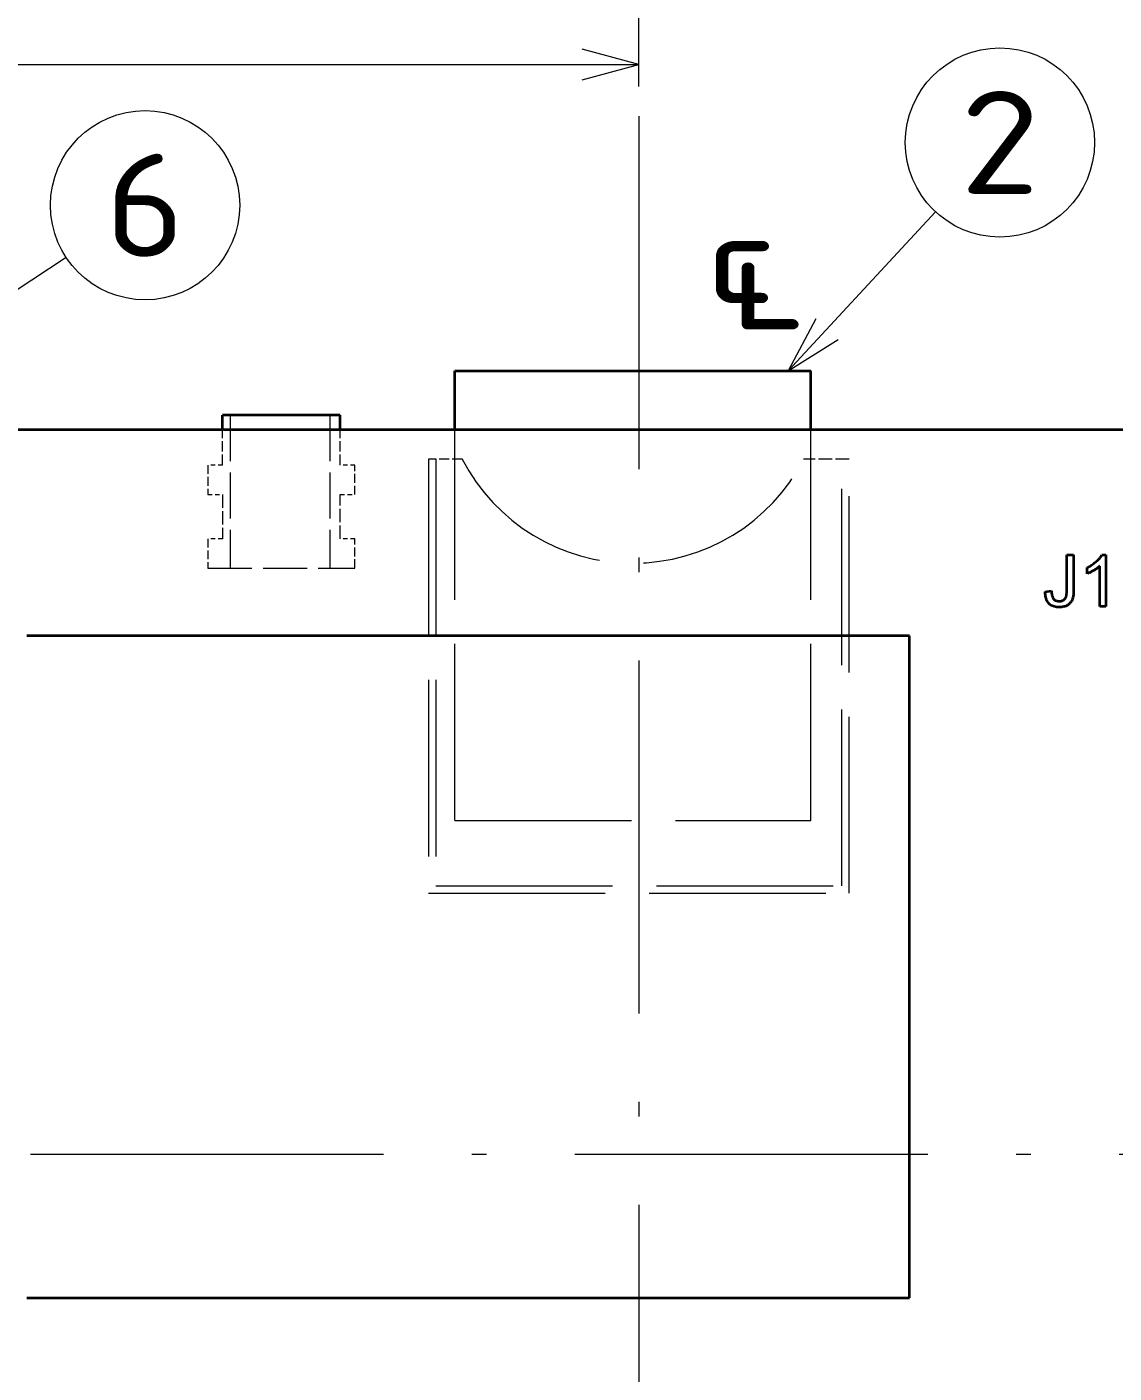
# Model space of a CAD drawing. Extents: x 23 to 417, y 3 to 294.
# Drawn here: x 99.47 to 136.43, y 117.63 to 163.38 of the extents above; entities that cross this region are included whole.
import ezdxf
from ezdxf.enums import TextEntityAlignment as Align

# ---------------------------------------------------------------- set-up
doc = ezdxf.new("R2010")
doc.units = 0
doc.linetypes.add('DASHDOT', pattern=[18.5, 12, -3, 0.5, -3])
doc.linetypes.add('DASHED', pattern=[15, 12, -3])
doc.layers.get('0').update_dxf_attribs({"lineweight": 13})
doc.styles.add('GDT', font='gdt.shx')
doc.styles.get("Standard").update_dxf_attribs({"font": 'isocp.shx'})
doc.dimstyles.get("Standard").update_dxf_attribs({"dimtxt": 2.5, "dimasz": 2.5, "dimexe": 1.25, "dimexo": 0.625, "dimtad": 1, "dimtxsty": 'Standard', "dimcen": 2.5, "dimadec": 0, "dimazin": 0, "dimtfac": 1, "dimtmove": 0, "dimatfit": 0, "dimfxl": 0, "dimarcsym": 0})

# ---------------------------------------------------------------- blocks, each defined once
blk = doc.blocks.new('*D204')
at = {"color": 7, "lineweight": 13, "ltscale": 0.349157, "transparency": 16777216}
blk.add_line((82.274, 150.138), (82.274, 164.104), dxfattribs=at)
at = {"color": 7, "lineweight": 13, "ltscale": 0.068793, "transparency": 16777216}
blk.add_line((120.274, 161.352), (120.274, 164.104), dxfattribs=at)
at = {"color": 7, "lineweight": 13, "transparency": 16777216}
blk.add_line((82.274, 162.104), (120.274, 162.104), dxfattribs=at)
for points in [[(84.206, 162.622), (82.274, 162.104), (84.206, 161.586)], [(118.342, 161.586), (120.274, 162.104), (118.342, 162.622)]]:
    blk.add_lwpolyline(points, dxfattribs=at)
for s, height, width, p, p2 in [('[', 3.5, 1.552525, (98.856, 164.104), (100.214, 164.104)), (']', 3.5, 1.552524, (113.831, 164.104), (115.189, 164.104)), ('76', 3.5, 1.349554, (89.717, 164.104), (95.856, 164.104)), ('2.99', 3.5, 1.427457, (101.214, 164.104), (112.831, 164.104)), ('/', 1, 1.818182, (96.856, 165.354), (97.856, 165.354))]:
    blk.add_text(s, height=height, dxfattribs=dict(at, width=width)).set_placement(p, p2, align=Align.FIT)
blk = doc.blocks.new('*D205')
at = {"color": 7, "lineweight": 13, "transparency": 16777216}
for p, q in [((82.274, 150.138), (82.274, 171.182)), ((158.274, 150.138), (158.274, 171.182)), ((82.274, 169.182), (158.274, 169.182))]:
    blk.add_line(p, q, dxfattribs=at)
for points in [[(84.206, 169.7), (82.274, 169.182), (84.206, 168.664)], [(156.342, 168.664), (158.274, 169.182), (156.342, 169.7)]]:
    blk.add_lwpolyline(points, dxfattribs=at)
for s, height, width, p, p2 in [('[', 3.5, 1.552524, (117.69, 171.182), (119.048, 171.182)), (']', 3.5, 1.552523, (132.664, 171.182), (134.023, 171.182)), ('152', 3.5, 1.508698, (105.132, 171.182), (114.69, 171.182)), ('5.98', 3.5, 1.472807, (120.048, 171.182), (131.664, 171.182)), ('/', 1, 1.818182, (115.69, 172.432), (116.69, 172.432))]:
    blk.add_text(s, height=height, dxfattribs=dict(at, width=width)).set_placement(p, p2, align=Align.FIT)
blk = doc.blocks.new('*D206')
at = {"color": 7, "lineweight": 13, "transparency": 16777216}
for p, q in [((79.774, 150.688), (79.774, 177.797)), ((79.774, 175.797), (120.274, 175.797))]:
    blk.add_line(p, q, dxfattribs=at)
at = {"color": 7, "lineweight": 13, "ltscale": 0.411112, "transparency": 16777216}
blk.add_line((120.274, 161.352), (120.274, 177.797), dxfattribs=at)
at = {"color": 7, "lineweight": 13, "transparency": 16777216}
for points in [[(81.706, 176.314), (79.774, 175.797), (81.706, 175.279)], [(118.342, 175.279), (120.274, 175.797), (118.342, 176.314)]]:
    blk.add_lwpolyline(points, dxfattribs=at)
for s, height, width, p, p2 in [('[', 3.5, 1.552525, (95.73, 177.797), (97.088, 177.797)), (']', 3.5, 1.552523, (110.705, 177.797), (112.063, 177.797)), ('81', 3.5, 1.67037, (86.591, 177.797), (92.73, 177.797)), ('3.19', 3.5, 1.564373, (98.088, 177.797), (109.705, 177.797)), ('/', 1, 1.818182, (93.73, 179.047), (94.73, 179.047))]:
    blk.add_text(s, height=height, dxfattribs=dict(at, width=width)).set_placement(p, p2, align=Align.FIT)
blk = doc.blocks.new('*D207')
at = {"color": 7, "lineweight": 13, "transparency": 16777216}
for p, q in [((79.774, 150.688), (79.774, 185.022)), ((160.774, 150.688), (160.774, 185.022)), ((74.774, 183.022), (165.774, 183.022))]:
    blk.add_line(p, q, dxfattribs=at)
for points in [[(77.842, 182.504), (79.774, 183.022), (77.842, 183.539)], [(162.706, 183.539), (160.774, 183.022), (162.706, 182.504)]]:
    blk.add_lwpolyline(points, dxfattribs=at)
for s, height, width, p, p2 in [('162', 3.5, 1.508698, (107.008, 185.022), (116.566, 185.022)), ('[', 3.5, 1.552524, (119.566, 185.022), (120.924, 185.022)), ('6.38', 3.5, 1.475095, (121.924, 185.022), (133.54, 185.022)), (']', 3.5, 1.552523, (134.54, 185.022), (135.899, 185.022)), ('/', 1, 1.818182, (117.566, 186.272), (118.566, 186.272))]:
    blk.add_text(s, height=height, dxfattribs=dict(at, width=width)).set_placement(p, p2, align=Align.FIT)
blk = doc.blocks.new('BLOCK3457')
at = {"color": 7, "lineweight": 13, "style": 'GDT'}
blk.add_text('q', height=7, dxfattribs=at).set_placement((4.479, 55.829), (9.612, 55.829), align=Align.FIT)
blk = doc.blocks.new('BLOCK3486')
at = {"color": 7, "lineweight": 13, "ltscale": 0.368497}
blk.add_line((10.157, 52.3), (20.174, 63.112), dxfattribs=at)
at = {"color": 7, "lineweight": 13}
blk.add_lwpolyline([(12.023, 55.838), (10.157, 52.3), (13.542, 54.43)], dxfattribs=at)
blk.add_circle((24.546, 67.831), 6.432, dxfattribs=at)
blk.add_text('2', height=7, dxfattribs=at).set_placement((21.826, 64.331), (27.265, 64.331), align=Align.FIT)
blk = doc.blocks.new('BLOCK3490')
at = {"color": 7, "lineweight": 13}
blk.add_line((-59.329, 46.617), (-38.941, 60.032), dxfattribs=at)
blk.add_lwpolyline([(-56.671, 49.606), (-59.329, 46.617), (-55.532, 47.876)], dxfattribs=at)
blk.add_circle((-33.568, 63.568), 6.432, dxfattribs=at)
blk.add_text('6', height=7, dxfattribs=at).set_placement((-36.287, 60.068), (-30.848, 60.068), align=Align.FIT)
blk = doc.blocks.new('BLOCK3494')
at = {"color": 7, "lineweight": 35, "ltscale": 0.1}
for p, q in [((-12.5, 48.3), (-12.5, 52.3)), ((11.7, 48.3), (11.7, 52.3))]:
    blk.add_line(p, q, dxfattribs=at)
at = {"color": 7, "lineweight": 35}
for p, q in [((-12.5, 52.3), (11.7, 52.3)), ((51.055, 48.3), (-60.877, 48.3)), ((18.4, 34.3), (-41.6, 34.3)), ((18.4, -10.7), (18.4, 34.3)), ((-41.6, -10.7), (18.4, -10.7))]:
    blk.add_line(p, q, dxfattribs=at)
at = {"color": 7, "lineweight": 35, "ltscale": 0.025}
for p, q in [((-28.3, 48.3), (-28.3, 49.3)), ((-20.3, 48.3), (-20.3, 49.3))]:
    blk.add_line(p, q, dxfattribs=at)
at = {"color": 7, "lineweight": 35, "ltscale": 0.2}
blk.add_line((-20.3, 49.3), (-28.3, 49.3), dxfattribs=at)
at = {"color": 7, "linetype": 'DASHED', "lineweight": 13, "ltscale": 0.26}
for p, q in [((-27.773, 49.3), (-27.773, 38.9)), ((-21.009, 49.3), (-21.009, 38.9))]:
    blk.add_line(p, q, dxfattribs=at)
at = {"color": 7, "linetype": 'DASHED', "lineweight": 13, "ltscale": 0.06}
for p, q in [((-28.3, 45.9), (-28.3, 48.3)), ((-20.3, 45.9), (-20.3, 48.3))]:
    blk.add_line(p, q, dxfattribs=at)
at = {"color": 7, "linetype": 'DASHED', "lineweight": 13}
for p, q in [((-12.5, 21.744), (-12.5, 48.3)), ((11.7, 21.744), (11.7, 48.3)), ((-14.3, 46.3), (-14.3, 16.8)), ((-13.8, 46.3), (-13.8, 17.3)), ((13.8, 17.3), (13.8, 46.3)), ((14.3, 16.8), (14.3, 46.3)), ((-12.5, 21.744), (11.7, 21.744)), ((-14.3, 16.8), (14.3, 16.8)), ((-13.8, 17.3), (13.8, 17.3))]:
    blk.add_line(p, q, dxfattribs=at)
at = {"color": 7, "linetype": 'DASHED', "lineweight": 13, "ltscale": 0.025}
for p, q in [((-28.3, 45.9), (-29.3, 45.9)), ((-19.3, 45.9), (-20.3, 45.9)), ((-29.3, 43.9), (-28.3, 43.9)), ((-20.3, 43.9), (-19.3, 43.9)), ((-28.3, 40.9), (-29.3, 40.9)), ((-19.3, 40.9), (-20.3, 40.9))]:
    blk.add_line(p, q, dxfattribs=at)
at = {"color": 7, "linetype": 'DASHED', "lineweight": 13, "ltscale": 0.05}
for p, q in [((-29.3, 45.9), (-29.3, 43.9)), ((-19.3, 43.9), (-19.3, 45.9)), ((-29.3, 40.9), (-29.3, 38.9)), ((-19.3, 38.9), (-19.3, 40.9))]:
    blk.add_line(p, q, dxfattribs=at)
at = {"color": 7, "linetype": 'DASHED', "lineweight": 13, "ltscale": 0.0575}
blk.add_line((-12, 46.3), (-14.3, 46.3), dxfattribs=at)
at = {"color": 7, "linetype": 'DASHED', "lineweight": 13, "ltscale": 0.0775}
blk.add_line((14.3, 46.3), (11.2, 46.3), dxfattribs=at)
at = {"color": 7, "linetype": 'DASHED', "lineweight": 13, "ltscale": 0.075}
for p, q in [((-28.3, 43.9), (-28.3, 40.9)), ((-20.3, 40.9), (-20.3, 43.9))]:
    blk.add_line(p, q, dxfattribs=at)
at = {"color": 7, "lineweight": 35, "ltscale": 0.060283}
blk.add_line((29.092, 37.389), (29.092, 39.8), dxfattribs=at)
at = {"color": 7, "lineweight": 35, "ltscale": 0.011579}
blk.add_line((29.092, 39.8), (29.555, 39.8), dxfattribs=at)
at = {"color": 7, "lineweight": 35, "ltscale": 0.059627}
blk.add_line((29.555, 39.8), (29.555, 37.415), dxfattribs=at)
at = {"color": 7, "lineweight": 35, "ltscale": 0.001815}
blk.add_line((31.043, 39.299), (31.098, 39.347), dxfattribs=at)
at = {"color": 7, "lineweight": 35, "ltscale": 0.001778}
blk.add_line((31.098, 39.347), (31.15, 39.395), dxfattribs=at)
at = {"color": 7, "lineweight": 35, "ltscale": 0.001715}
blk.add_line((31.15, 39.395), (31.199, 39.443), dxfattribs=at)
at = {"color": 7, "lineweight": 35, "ltscale": 0.001655}
blk.add_line((31.199, 39.443), (31.245, 39.49), dxfattribs=at)
at = {"color": 7, "lineweight": 35, "ltscale": 0.001595}
blk.add_line((31.245, 39.49), (31.288, 39.537), dxfattribs=at)
at = {"color": 7, "lineweight": 35, "ltscale": 0.001538}
blk.add_line((31.288, 39.537), (31.328, 39.584), dxfattribs=at)
at = {"color": 7, "lineweight": 35, "ltscale": 0.001483}
blk.add_line((31.328, 39.584), (31.365, 39.631), dxfattribs=at)
at = {"color": 7, "lineweight": 35, "ltscale": 0.001429}
for p, q in [((31.365, 39.631), (31.398, 39.677)), ((28.807, 36.261), (28.751, 36.252))]:
    blk.add_line(p, q, dxfattribs=at)
at = {"color": 7, "lineweight": 35, "ltscale": 0.001379}
blk.add_line((31.398, 39.677), (31.428, 39.723), dxfattribs=at)
at = {"color": 7, "lineweight": 35, "ltscale": 0.001331}
blk.add_line((31.428, 39.723), (31.456, 39.769), dxfattribs=at)
at = {"color": 7, "lineweight": 35, "ltscale": 0.001286}
blk.add_line((31.456, 39.769), (31.48, 39.815), dxfattribs=at)
at = {"color": 7, "lineweight": 35, "ltscale": 0.006924}
blk.add_line((31.48, 39.815), (31.756, 39.815), dxfattribs=at)
at = {"color": 7, "lineweight": 35, "ltscale": 0.087858}
blk.add_line((31.756, 39.815), (31.756, 36.3), dxfattribs=at)
at = {"color": 7, "linetype": 'DASHED', "lineweight": 13, "ltscale": 0.25}
blk.add_line((-29.3, 38.9), (-19.3, 38.9), dxfattribs=at)
at = {"color": 7, "lineweight": 35, "ltscale": 0.001979}
blk.add_line((30.467, 38.936), (30.538, 38.971), dxfattribs=at)
at = {"color": 7, "lineweight": 35, "ltscale": 0.010385}
blk.add_line((30.467, 38.521), (30.467, 38.936), dxfattribs=at)
at = {"color": 7, "lineweight": 35, "ltscale": 0.001088}
blk.add_line((30.508, 38.536), (30.467, 38.521), dxfattribs=at)
at = {"color": 7, "lineweight": 35, "ltscale": 0.001125}
blk.add_line((30.55, 38.553), (30.508, 38.536), dxfattribs=at)
at = {"color": 7, "lineweight": 35, "ltscale": 0.001955}
blk.add_line((30.538, 38.971), (30.608, 39.007), dxfattribs=at)
at = {"color": 7, "lineweight": 35, "ltscale": 0.001163}
for p, q in [((30.592, 38.572), (30.55, 38.553)), ((31.261, 38.98), (31.225, 38.95))]:
    blk.add_line(p, q, dxfattribs=at)
at = {"color": 7, "lineweight": 35, "ltscale": 0.001201}
for p, q in [((30.636, 38.592), (30.592, 38.572)), ((31.225, 38.95), (31.187, 38.92))]:
    blk.add_line(p, q, dxfattribs=at)
at = {"color": 7, "lineweight": 35, "ltscale": 0.001932}
blk.add_line((30.608, 39.007), (30.675, 39.044), dxfattribs=at)
at = {"color": 7, "lineweight": 35, "ltscale": 0.00124}
blk.add_line((30.681, 38.613), (30.636, 38.592), dxfattribs=at)
at = {"color": 7, "lineweight": 35, "ltscale": 0.00191}
blk.add_line((30.675, 39.044), (30.741, 39.083), dxfattribs=at)
at = {"color": 7, "lineweight": 35, "ltscale": 0.00128}
blk.add_line((30.726, 38.636), (30.681, 38.613), dxfattribs=at)
at = {"color": 7, "lineweight": 35, "ltscale": 0.001319}
blk.add_line((30.773, 38.661), (30.726, 38.636), dxfattribs=at)
at = {"color": 7, "lineweight": 35, "ltscale": 0.00189}
blk.add_line((30.741, 39.083), (30.805, 39.123), dxfattribs=at)
at = {"color": 7, "lineweight": 35, "ltscale": 0.001359}
blk.add_line((30.821, 38.686), (30.773, 38.661), dxfattribs=at)
at = {"color": 7, "lineweight": 35, "ltscale": 0.001872}
blk.add_line((30.805, 39.123), (30.867, 39.165), dxfattribs=at)
at = {"color": 7, "lineweight": 35, "ltscale": 0.0014}
blk.add_line((30.87, 38.714), (30.821, 38.686), dxfattribs=at)
at = {"color": 7, "lineweight": 35, "ltscale": 0.001855}
blk.add_line((30.867, 39.165), (30.928, 39.208), dxfattribs=at)
at = {"color": 7, "lineweight": 35, "ltscale": 0.00144}
for p, q in [((30.92, 38.743), (30.87, 38.714)), ((30.969, 38.772), (30.92, 38.743))]:
    blk.add_line(p, q, dxfattribs=at)
at = {"color": 7, "lineweight": 35, "ltscale": 0.00184}
blk.add_line((30.928, 39.208), (30.986, 39.253), dxfattribs=at)
at = {"color": 7, "lineweight": 35, "ltscale": 0.001399}
blk.add_line((31.017, 38.802), (30.969, 38.772), dxfattribs=at)
at = {"color": 7, "lineweight": 35, "ltscale": 0.001826}
blk.add_line((30.986, 39.253), (31.043, 39.299), dxfattribs=at)
at = {"color": 7, "lineweight": 35, "ltscale": 0.001358}
blk.add_line((31.062, 38.832), (31.017, 38.802), dxfattribs=at)
at = {"color": 7, "lineweight": 35, "ltscale": 0.001318}
blk.add_line((31.106, 38.861), (31.062, 38.832), dxfattribs=at)
at = {"color": 7, "lineweight": 35, "ltscale": 0.001278}
blk.add_line((31.147, 38.891), (31.106, 38.861), dxfattribs=at)
at = {"color": 7, "lineweight": 35, "ltscale": 0.001239}
blk.add_line((31.187, 38.92), (31.147, 38.891), dxfattribs=at)
at = {"color": 7, "lineweight": 35, "ltscale": 0.001126}
blk.add_line((31.295, 39.009), (31.261, 38.98), dxfattribs=at)
at = {"color": 7, "lineweight": 35, "ltscale": 0.00109}
blk.add_line((31.327, 39.039), (31.295, 39.009), dxfattribs=at)
at = {"color": 7, "lineweight": 35, "ltscale": 0.06846}
blk.add_line((31.327, 36.3), (31.327, 39.039), dxfattribs=at)
at = {"color": 7, "lineweight": 35, "ltscale": 0.010543}
blk.add_line((27.631, 37.294), (28.049, 37.351), dxfattribs=at)
at = {"color": 7, "lineweight": 35, "ltscale": 0.00255}
blk.add_line((27.632, 37.192), (27.631, 37.294), dxfattribs=at)
at = {"color": 7, "lineweight": 35, "ltscale": 0.002425}
blk.add_line((27.637, 37.095), (27.632, 37.192), dxfattribs=at)
at = {"color": 7, "lineweight": 35, "ltscale": 0.002308}
blk.add_line((27.648, 37.003), (27.637, 37.095), dxfattribs=at)
at = {"color": 7, "lineweight": 35, "ltscale": 0.002199}
blk.add_line((27.664, 36.916), (27.648, 37.003), dxfattribs=at)
at = {"color": 7, "lineweight": 35, "ltscale": 0.0021}
blk.add_line((27.685, 36.835), (27.664, 36.916), dxfattribs=at)
at = {"color": 7, "lineweight": 35, "ltscale": 0.002014}
blk.add_line((27.711, 36.759), (27.685, 36.835), dxfattribs=at)
at = {"color": 7, "lineweight": 35, "ltscale": 0.001939}
blk.add_line((27.742, 36.688), (27.711, 36.759), dxfattribs=at)
at = {"color": 7, "lineweight": 35, "ltscale": 0.00188}
blk.add_line((27.778, 36.622), (27.742, 36.688), dxfattribs=at)
at = {"color": 7, "lineweight": 35, "ltscale": 0.001836}
blk.add_line((27.82, 36.561), (27.778, 36.622), dxfattribs=at)
at = {"color": 7, "lineweight": 35, "ltscale": 0.001945}
blk.add_line((28.049, 37.351), (28.053, 37.273), dxfattribs=at)
at = {"color": 7, "lineweight": 35, "ltscale": 0.001824}
blk.add_line((28.053, 37.273), (28.06, 37.2), dxfattribs=at)
at = {"color": 7, "lineweight": 35, "ltscale": 0.001705}
blk.add_line((28.06, 37.2), (28.069, 37.133), dxfattribs=at)
at = {"color": 7, "lineweight": 35, "ltscale": 0.001589}
blk.add_line((28.069, 37.133), (28.081, 37.07), dxfattribs=at)
at = {"color": 7, "lineweight": 35, "ltscale": 0.001477}
blk.add_line((28.081, 37.07), (28.095, 37.013), dxfattribs=at)
at = {"color": 7, "lineweight": 35, "ltscale": 0.001371}
blk.add_line((28.095, 37.013), (28.111, 36.961), dxfattribs=at)
at = {"color": 7, "lineweight": 35, "ltscale": 0.001271}
blk.add_line((28.111, 36.961), (28.129, 36.913), dxfattribs=at)
at = {"color": 7, "lineweight": 35, "ltscale": 0.001178}
blk.add_line((28.129, 36.913), (28.15, 36.871), dxfattribs=at)
at = {"color": 7, "lineweight": 35, "ltscale": 0.001096}
blk.add_line((28.15, 36.871), (28.174, 36.834), dxfattribs=at)
at = {"color": 7, "lineweight": 35, "ltscale": 0.001027}
blk.add_line((28.174, 36.834), (28.199, 36.802), dxfattribs=at)
at = {"color": 7, "lineweight": 35, "ltscale": 0.000987814}
blk.add_line((28.199, 36.802), (28.227, 36.774), dxfattribs=at)
at = {"color": 7, "lineweight": 35, "ltscale": 0.000975758}
blk.add_line((28.227, 36.774), (28.257, 36.748), dxfattribs=at)
at = {"color": 7, "lineweight": 35, "ltscale": 0.000970806}
blk.add_line((28.257, 36.748), (28.289, 36.726), dxfattribs=at)
at = {"color": 7, "lineweight": 35, "ltscale": 0.000975291}
blk.add_line((28.289, 36.726), (28.323, 36.707), dxfattribs=at)
at = {"color": 7, "lineweight": 35, "ltscale": 0.000987304}
blk.add_line((28.323, 36.707), (28.359, 36.691), dxfattribs=at)
at = {"color": 7, "lineweight": 35, "ltscale": 0.001007}
blk.add_line((28.359, 36.691), (28.397, 36.677), dxfattribs=at)
at = {"color": 7, "lineweight": 35, "ltscale": 0.001035}
blk.add_line((28.397, 36.677), (28.437, 36.667), dxfattribs=at)
at = {"color": 7, "lineweight": 35, "ltscale": 0.00107}
blk.add_line((28.437, 36.667), (28.479, 36.66), dxfattribs=at)
at = {"color": 7, "lineweight": 35, "ltscale": 0.00111}
blk.add_line((28.479, 36.66), (28.523, 36.655), dxfattribs=at)
at = {"color": 7, "lineweight": 35, "ltscale": 0.001157}
blk.add_line((28.523, 36.655), (28.569, 36.654), dxfattribs=at)
at = {"color": 7, "lineweight": 35, "ltscale": 0.000859683}
blk.add_line((28.569, 36.654), (28.604, 36.654), dxfattribs=at)
at = {"color": 7, "lineweight": 35, "ltscale": 0.000837557}
blk.add_line((28.604, 36.654), (28.637, 36.657), dxfattribs=at)
at = {"color": 7, "lineweight": 35, "ltscale": 0.000817905}
blk.add_line((28.637, 36.657), (28.669, 36.661), dxfattribs=at)
at = {"color": 7, "lineweight": 35, "ltscale": 0.000800069}
blk.add_line((28.669, 36.661), (28.701, 36.666), dxfattribs=at)
at = {"color": 7, "lineweight": 35, "ltscale": 0.000784987}
blk.add_line((28.701, 36.666), (28.732, 36.674), dxfattribs=at)
at = {"color": 7, "lineweight": 35, "ltscale": 0.00077203}
blk.add_line((28.732, 36.674), (28.761, 36.682), dxfattribs=at)
at = {"color": 7, "lineweight": 35, "ltscale": 0.000762113}
blk.add_line((28.761, 36.682), (28.79, 36.693), dxfattribs=at)
at = {"color": 7, "lineweight": 35, "ltscale": 0.000754515}
blk.add_line((28.79, 36.693), (28.818, 36.705), dxfattribs=at)
at = {"color": 7, "lineweight": 35, "ltscale": 0.000749873}
blk.add_line((28.818, 36.705), (28.844, 36.718), dxfattribs=at)
at = {"color": 7, "lineweight": 35, "ltscale": 0.000748208}
blk.add_line((28.844, 36.718), (28.87, 36.734), dxfattribs=at)
at = {"color": 7, "lineweight": 35, "ltscale": 0.000739881}
blk.add_line((28.87, 36.734), (28.895, 36.75), dxfattribs=at)
at = {"color": 7, "lineweight": 35, "ltscale": 0.000724775}
blk.add_line((28.895, 36.75), (28.918, 36.768), dxfattribs=at)
at = {"color": 7, "lineweight": 35, "ltscale": 0.000712424}
blk.add_line((28.918, 36.768), (28.939, 36.787), dxfattribs=at)
at = {"color": 7, "lineweight": 35, "ltscale": 0.000703493}
blk.add_line((28.939, 36.787), (28.959, 36.807), dxfattribs=at)
at = {"color": 7, "lineweight": 35, "ltscale": 0.000697992}
blk.add_line((28.959, 36.807), (28.977, 36.828), dxfattribs=at)
at = {"color": 7, "lineweight": 35, "ltscale": 0.000695503}
blk.add_line((28.977, 36.828), (28.994, 36.85), dxfattribs=at)
at = {"color": 7, "lineweight": 35, "ltscale": 0.000696847}
blk.add_line((28.994, 36.85), (29.009, 36.874), dxfattribs=at)
at = {"color": 7, "lineweight": 35, "ltscale": 0.000701147}
blk.add_line((29.009, 36.874), (29.022, 36.898), dxfattribs=at)
at = {"color": 7, "lineweight": 35, "ltscale": 0.000708827}
blk.add_line((29.022, 36.898), (29.034, 36.924), dxfattribs=at)
at = {"color": 7, "lineweight": 35, "ltscale": 0.000720189}
blk.add_line((29.034, 36.924), (29.044, 36.951), dxfattribs=at)
at = {"color": 7, "lineweight": 35, "ltscale": 0.00076187}
blk.add_line((29.044, 36.951), (29.053, 36.98), dxfattribs=at)
at = {"color": 7, "lineweight": 35, "ltscale": 0.000834165}
blk.add_line((29.053, 36.98), (29.062, 37.012), dxfattribs=at)
at = {"color": 7, "lineweight": 35, "ltscale": 0.000908513}
blk.add_line((29.062, 37.012), (29.069, 37.048), dxfattribs=at)
at = {"color": 7, "lineweight": 35, "ltscale": 0.000984867}
blk.add_line((29.069, 37.048), (29.075, 37.087), dxfattribs=at)
at = {"color": 7, "lineweight": 35, "ltscale": 0.001063}
blk.add_line((29.075, 37.087), (29.08, 37.129), dxfattribs=at)
at = {"color": 7, "lineweight": 35, "ltscale": 0.001141}
blk.add_line((29.08, 37.129), (29.084, 37.175), dxfattribs=at)
at = {"color": 7, "lineweight": 35, "ltscale": 0.001221}
blk.add_line((29.084, 37.175), (29.088, 37.223), dxfattribs=at)
at = {"color": 7, "lineweight": 35, "ltscale": 0.001301}
blk.add_line((29.088, 37.223), (29.09, 37.275), dxfattribs=at)
at = {"color": 7, "lineweight": 35, "ltscale": 0.001382}
blk.add_line((29.09, 37.275), (29.092, 37.33), dxfattribs=at)
at = {"color": 7, "lineweight": 35, "ltscale": 0.001463}
blk.add_line((29.092, 37.33), (29.092, 37.389), dxfattribs=at)
at = {"color": 7, "lineweight": 35, "ltscale": 0.001265}
blk.add_line((29.402, 36.643), (29.374, 36.6), dxfattribs=at)
at = {"color": 7, "lineweight": 35, "ltscale": 0.001282}
blk.add_line((29.427, 36.688), (29.402, 36.643), dxfattribs=at)
at = {"color": 7, "lineweight": 35, "ltscale": 0.001304}
blk.add_line((29.449, 36.735), (29.427, 36.688), dxfattribs=at)
at = {"color": 7, "lineweight": 35, "ltscale": 0.001353}
blk.add_line((29.469, 36.785), (29.449, 36.735), dxfattribs=at)
at = {"color": 7, "lineweight": 35, "ltscale": 0.001428}
blk.add_line((29.487, 36.839), (29.469, 36.785), dxfattribs=at)
at = {"color": 7, "lineweight": 35, "ltscale": 0.001507}
blk.add_line((29.503, 36.897), (29.487, 36.839), dxfattribs=at)
at = {"color": 7, "lineweight": 35, "ltscale": 0.00159}
blk.add_line((29.517, 36.959), (29.503, 36.897), dxfattribs=at)
at = {"color": 7, "lineweight": 35, "ltscale": 0.001677}
blk.add_line((29.529, 37.026), (29.517, 36.959), dxfattribs=at)
at = {"color": 7, "lineweight": 35, "ltscale": 0.001767}
blk.add_line((29.538, 37.096), (29.529, 37.026), dxfattribs=at)
at = {"color": 7, "lineweight": 35, "ltscale": 0.001859}
for p, q in [((29.546, 37.17), (29.538, 37.096)), ((28.165, 36.307), (28.096, 36.336))]:
    blk.add_line(p, q, dxfattribs=at)
at = {"color": 7, "lineweight": 35, "ltscale": 0.001953}
blk.add_line((29.551, 37.247), (29.546, 37.17), dxfattribs=at)
at = {"color": 7, "lineweight": 35, "ltscale": 0.002049}
blk.add_line((29.554, 37.329), (29.551, 37.247), dxfattribs=at)
at = {"color": 7, "lineweight": 35, "ltscale": 0.002147}
blk.add_line((29.555, 37.415), (29.554, 37.329), dxfattribs=at)
at = {"color": 7, "lineweight": 35, "ltscale": 0.00181}
blk.add_line((27.866, 36.506), (27.82, 36.561), dxfattribs=at)
at = {"color": 7, "lineweight": 35, "ltscale": 0.001794}
for p, q in [((27.917, 36.455), (27.866, 36.506)), ((28.032, 36.371), (27.973, 36.41))]:
    blk.add_line(p, q, dxfattribs=at)
at = {"color": 7, "lineweight": 35, "ltscale": 0.001786}
blk.add_line((27.973, 36.41), (27.917, 36.455), dxfattribs=at)
at = {"color": 7, "lineweight": 35, "ltscale": 0.001819}
blk.add_line((28.096, 36.336), (28.032, 36.371), dxfattribs=at)
at = {"color": 7, "lineweight": 35, "ltscale": 0.001913}
blk.add_line((28.238, 36.283), (28.165, 36.307), dxfattribs=at)
at = {"color": 7, "lineweight": 35, "ltscale": 0.001981}
blk.add_line((28.315, 36.264), (28.238, 36.283), dxfattribs=at)
at = {"color": 7, "lineweight": 35, "ltscale": 0.002061}
blk.add_line((28.396, 36.251), (28.315, 36.264), dxfattribs=at)
at = {"color": 7, "lineweight": 35, "ltscale": 0.002151}
blk.add_line((28.482, 36.243), (28.396, 36.251), dxfattribs=at)
at = {"color": 7, "lineweight": 35, "ltscale": 0.002251}
blk.add_line((28.572, 36.241), (28.482, 36.243), dxfattribs=at)
at = {"color": 7, "lineweight": 35, "ltscale": 0.001532}
blk.add_line((28.633, 36.242), (28.572, 36.241), dxfattribs=at)
at = {"color": 7, "lineweight": 35, "ltscale": 0.001495}
blk.add_line((28.693, 36.246), (28.633, 36.242), dxfattribs=at)
at = {"color": 7, "lineweight": 35, "ltscale": 0.00146}
blk.add_line((28.751, 36.252), (28.693, 36.246), dxfattribs=at)
at = {"color": 7, "lineweight": 35, "ltscale": 0.001401}
blk.add_line((28.862, 36.272), (28.807, 36.261), dxfattribs=at)
at = {"color": 7, "lineweight": 35, "ltscale": 0.001377}
blk.add_line((28.915, 36.286), (28.862, 36.272), dxfattribs=at)
at = {"color": 7, "lineweight": 35, "ltscale": 0.001356}
blk.add_line((28.967, 36.303), (28.915, 36.286), dxfattribs=at)
at = {"color": 7, "lineweight": 35, "ltscale": 0.001339}
blk.add_line((29.017, 36.322), (28.967, 36.303), dxfattribs=at)
at = {"color": 7, "lineweight": 35, "ltscale": 0.001326}
blk.add_line((29.065, 36.343), (29.017, 36.322), dxfattribs=at)
at = {"color": 7, "lineweight": 35, "ltscale": 0.001317}
blk.add_line((29.112, 36.367), (29.065, 36.343), dxfattribs=at)
at = {"color": 7, "lineweight": 35, "ltscale": 0.001302}
blk.add_line((29.157, 36.394), (29.112, 36.367), dxfattribs=at)
at = {"color": 7, "lineweight": 35, "ltscale": 0.001279}
blk.add_line((29.2, 36.422), (29.157, 36.394), dxfattribs=at)
at = {"color": 7, "lineweight": 35, "ltscale": 0.001263}
blk.add_line((29.239, 36.453), (29.2, 36.422), dxfattribs=at)
at = {"color": 7, "lineweight": 35, "ltscale": 0.001252}
blk.add_line((29.277, 36.487), (29.239, 36.453), dxfattribs=at)
at = {"color": 7, "lineweight": 35, "ltscale": 0.001247}
for p, q in [((29.312, 36.522), (29.277, 36.487)), ((29.344, 36.56), (29.312, 36.522))]:
    blk.add_line(p, q, dxfattribs=at)
at = {"color": 7, "lineweight": 35, "ltscale": 0.001253}
blk.add_line((29.374, 36.6), (29.344, 36.56), dxfattribs=at)
at = {"color": 7, "lineweight": 35, "ltscale": 0.010744}
blk.add_line((31.756, 36.3), (31.327, 36.3), dxfattribs=at)
at = {"color": 7, "linetype": 'DASHED', "lineweight": 13}
blk.add_arc((-0.4, 52.3), 13.06, 207.34988, 332.65012, dxfattribs=at)

msp = doc.modelspace()

# ---------------------------------------------------------------- linework, layer by layer
at = {"color": 7, "linetype": 'DASHDOT', "lineweight": 13}
for p, q in [((120.2741, 160.3522), (120.2741, 93.4015)), ((167.0996, 125.0626), (71.863, 125.0626))]:
    msp.add_line(p, q, dxfattribs=at)

# ---------------------------------------------------------------- block references
at = {"lineweight": 0, "xscale": 0.5, "yscale": 0.5, "zscale": 0.5}
for name in ['BLOCK3486', 'BLOCK3490', 'BLOCK3457', 'BLOCK3494']:
    msp.add_blockref(name, (120.2741, 125.5377), dxfattribs=at)

# ---------------------------------------------------------------- dimensions: what is measured, and where the dimension line sits
at = {"color": 0, "lineweight": 0}
for base, p1, p2, angle, picture, middle in [((79.7741, 183.0216), (160.7741, 149.6876), (79.7741, 149.6876), 179.99905, '*D207', (121.4533, 183.0216)), ((79.7741, 175.7966), (120.2741, 160.3522), (79.7741, 149.6876), 179.99905, '*D206', (99.3273, 175.7966)), ((82.2741, 169.1819), (158.2741, 149.1376), (82.2741, 149.1376), 179.99905, '*D205', (119.5773, 169.1819)), ((120.2741, 162.1039), (82.2741, 149.1376), (120.2741, 160.3522), 359.99809, '*D204', (102.4533, 162.1039))]:
    dim = msp.add_linear_dim(base=base, p1=p1, p2=p2, angle=angle, dimstyle='Standard', override={"dimlfac": 2}, dxfattribs=at)
    dim.commit()
    dim.dimension.update_dxf_attribs({"geometry": picture, "text_midpoint": middle, "dimtype": 160})

doc.saveas('drawing.dxf')
